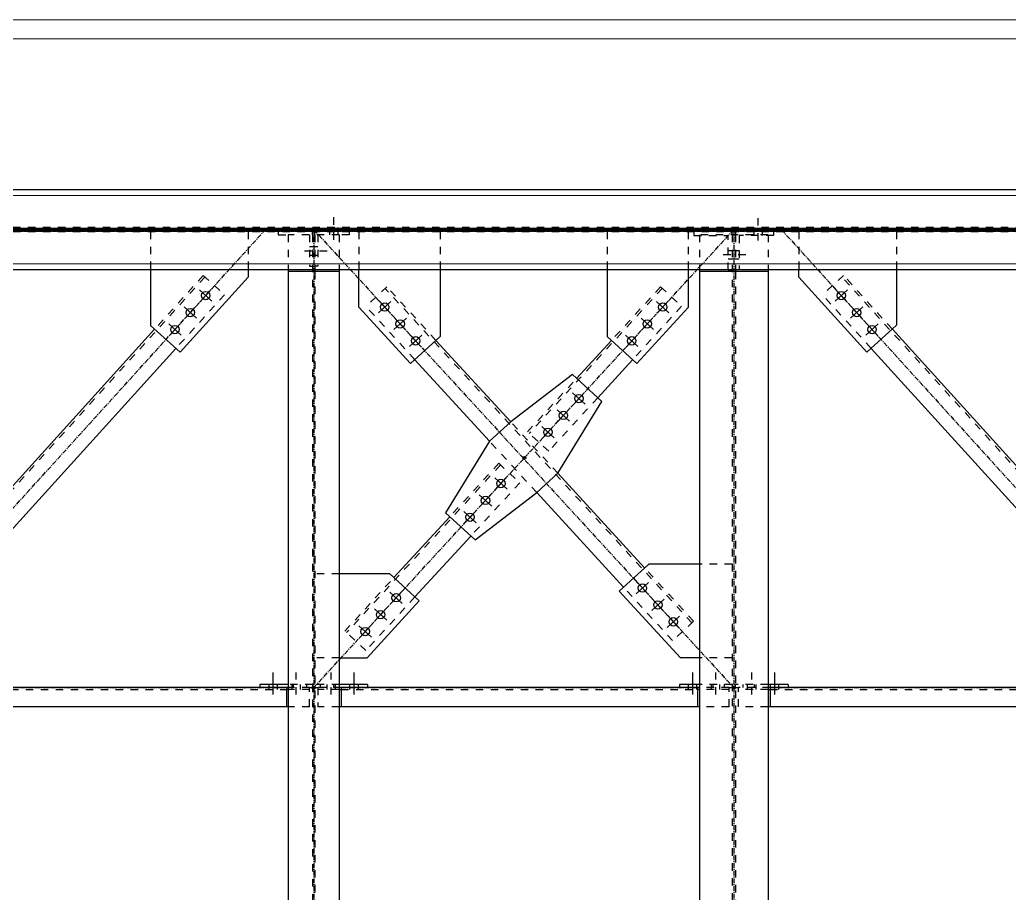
# Model space of a CAD drawing. Header units: inches. Extents: x 209270 to 234360, y -180214 to -150194.
# Drawn here: x 221742 to 224333, y -157002 to -154714 of the extents above; entities that cross this region are included whole.
import ezdxf

# ---------------------------------------------------------------- set-up
doc = ezdxf.new("R2010")
doc.units = ezdxf.units.IN
doc.header["$LTSCALE"] = 10
doc.header["$MEASUREMENT"] = 0
for name, pattern in [('CENTER', [2, 1.25, -0.25, 0.25, -0.25]), ('DXK_LINE_DOT2', [3.9198, 1.9599, -1.9599]), ('DXK_LINE_DOT5', [7.8785, 2.979, -0.9799, 0.9799, -0.9799, 0.9799, -0.9799]), ('HIDDEN', [0.375, 0.25, -0.125])]:
    doc.linetypes.add(name, pattern=pattern)
for name, color, linetype in [('_STR_0', 7, 'Continuous'), ('_STR_1', 7, 'Continuous'), ('_STR_2', 7, 'Continuous'), ('_STR_4', 7, 'Continuous')]:
    doc.layers.add(name, color=color, linetype=linetype)
for name, color, linetype, lineweight in [('CEN', 1, 'CENTER', 9), ('handrail', 11, 'FENCELINE1', 9), ('HIDDEN', 3, 'HIDDEN', 9), ('MAIN OBJECT', 2, 'Continuous', 18), ('Sheeting', 4, 'Continuous', 0)]:
    doc.layers.add(name, color=color, linetype=linetype, lineweight=lineweight)
doc.linetypes.add('FENCELINE1', pattern='A,0.25,-0.1,[133,arial.ttf,S=0.1,R=0,X=-0.1,Y=0],-0.1,1', length=1.45)

# ---------------------------------------------------------------- blocks, each defined once
blk = doc.blocks.new('GridLine-116860372-116908 - 114867')
at = {"layer": '_STR_2', "color": 7, "linetype": 'DXK_LINE_DOT5'}
blk.add_line((211379.7, -155263.7), (228961.1, -155263.7), dxfattribs=at)
blk = doc.blocks.new('Part-116860372-114888 - 114867')
at = {"layer": '_STR_1', "color": 6, "linetype": 'DXK_LINE_DOT2'}
for p, q in [((225232.5, -155258.3), (217317.9, -155258.3)), ((225232.5, -155269.1), (217317.9, -155269.1))]:
    blk.add_line(p, q, dxfattribs=at)
at = {"layer": '_STR_2', "color": 2, "linetype": 'Continuous'}
for p, q in [((219601.9, -155158.7), (225232.5, -155158.7)), ((225232.5, -155368.7), (219601.9, -155368.7))]:
    blk.add_line(p, q, dxfattribs=at)
at = {"layer": '_STR_4', "color": 4, "linetype": 'CENTER'}
blk.add_line((217011.9, -155263.7), (225511.9, -155263.7), dxfattribs=at)
blk = doc.blocks.new('Part-116860372-115483 - 114867')
at = {"layer": '_STR_1', "color": 6, "linetype": 'DXK_LINE_DOT2'}
for p, q in [((223616.2, -155269.1), (223616.2, -155277.1)), ((223716.2, -155269.1), (223716.2, -155279.1)), ((223716.2, -155279.1), (223626.2, -155279.1)), ((223626.2, -155279.1), (223626.2, -155368.7)), ((223616.2, -155368.7), (223616.2, -155369.1))]:
    blk.add_line(p, q, dxfattribs=at)
at = {"layer": '_STR_2', "color": 2, "linetype": 'Continuous'}
for p, q in [((223626.2, -155369.1), (223616.2, -155369.1)), ((223626.2, -155368.7), (223626.2, -155369.1))]:
    blk.add_line(p, q, dxfattribs=at)
blk = doc.blocks.new('Part-116860372-116084 - 114867')
at = {"layer": '_STR_1', "color": 6, "linetype": 'DXK_LINE_DOT2'}
for p, q in [((222084, -155269.1), (222084, -155368.7)), ((222340.3, -155269.1), (222340.3, -155368.7))]:
    blk.add_line(p, q, dxfattribs=at)
at = {"layer": '_STR_2', "color": 2, "linetype": 'Continuous'}
for p, q in [((222084, -155368.7), (222084, -155514.5)), ((222340.3, -155368.7), (222340.3, -155387.8)), ((222161.8, -155584.9), (222340.3, -155387.8)), ((222084, -155514.5), (222161.8, -155584.9))]:
    blk.add_line(p, q, dxfattribs=at)
blk = doc.blocks.new('Part-116860372-114968 - 114867')
at = {"layer": '_STR_4', "linetype": 'Continuous'}
for points in [[(222511.9, -155267.7, -1), (222511.9, -155259.7, -1)], [(222511.9, -157267.7, -1), (222511.9, -157259.7, -1)]]:
    blk.add_hatch(color=4, dxfattribs=at).paths.add_polyline_path(points)
at = {"layer": '_STR_1', "color": 6, "linetype": 'DXK_LINE_DOT2'}
for p, q in [((222445.3, -155277.1), (222445.3, -155368.7)), ((222578.5, -155277.1), (222445.3, -155277.1)), ((222509, -155277.1), (222509, -156455.7)), ((222514.7, -155277.1), (222514.7, -155368.7)), ((222578.5, -155277.1), (222578.5, -155368.7)), ((222514.7, -155373.7), (222514.7, -157175.8)), ((222509, -156455.7), (222509, -157175.8)), ((222445.3, -157180.8), (222445.3, -157252.3)), ((222509, -157180.8), (222509, -157252.3)), ((222514.7, -157180.8), (222514.7, -157252.3)), ((222578.5, -157180.8), (222578.5, -157252.3)), ((222578.5, -157252.3), (222445.3, -157252.3))]:
    blk.add_line(p, q, dxfattribs=at)
at = {"layer": '_STR_2', "color": 2, "linetype": 'Continuous'}
for p, q in [((222445.3, -155368.7), (222445.3, -157180.8)), ((222509, -155368.7), (222509, -155373.7)), ((222514.7, -155368.7), (222514.7, -155373.7)), ((222578.5, -155368.7), (222578.5, -157180.8)), ((222578.5, -155373.7), (222445.3, -155373.7)), ((222578.5, -157175.8), (222445.3, -157175.8)), ((222509, -157175.8), (222509, -157180.8)), ((222514.7, -157175.8), (222514.7, -157180.8))]:
    blk.add_line(p, q, dxfattribs=at)
at = {"layer": '_STR_4', "color": 4, "linetype": 'CENTER'}
blk.add_line((222511.9, -155263.7), (222511.9, -157263.7), dxfattribs=at)
at = {"layer": '_STR_4', "color": 4, "linetype": 'Continuous'}
for centre in [(222511.9, -155263.7), (222511.9, -157263.7)]:
    blk.add_circle(centre, 4, dxfattribs=at)
blk = doc.blocks.new('Part-116860372-114969 - 114867')
at = {"layer": '_STR_4', "linetype": 'Continuous'}
blk.add_hatch(color=4, dxfattribs=at).paths.add_polyline_path([(223611.9, -155267.7, -1), (223611.9, -155259.7, -1)])
at = {"layer": '_STR_1', "color": 6, "linetype": 'DXK_LINE_DOT2'}
for p, q in [((223521.9, -155277.1), (223521.9, -155373.7)), ((223701.9, -155277.1), (223521.9, -155277.1)), ((223607.6, -155277.1), (223607.6, -156139.8)), ((223616.2, -155277.1), (223616.2, -155368.7)), ((223701.9, -155277.1), (223701.9, -155368.7)), ((223616.2, -155373.7), (223616.2, -159933.7)), ((223607.6, -156139.8), (223607.6, -159933.7))]:
    blk.add_line(p, q, dxfattribs=at)
at = {"layer": '_STR_2', "color": 2, "linetype": 'Continuous'}
for p, q in [((223521.9, -155368.7), (223521.9, -159938.7)), ((223607.6, -155368.7), (223607.6, -155373.7)), ((223616.2, -155368.7), (223616.2, -155373.7)), ((223701.9, -155368.7), (223701.9, -159938.7)), ((223701.9, -155373.7), (223521.9, -155373.7))]:
    blk.add_line(p, q, dxfattribs=at)
at = {"layer": '_STR_4', "color": 4, "linetype": 'CENTER'}
blk.add_line((223611.9, -155263.7), (223611.9, -160063.7), dxfattribs=at)
at = {"layer": '_STR_4', "color": 4, "linetype": 'Continuous'}
blk.add_circle((223611.9, -155263.7), 4, dxfattribs=at)
blk = doc.blocks.new('Part-116860372-115061 - 114867')
at = {"layer": '_STR_4', "linetype": 'Continuous'}
for points in [[(221411.9, -156467.7, -1), (221411.9, -156459.7, -1)], [(222511.9, -156467.7, -1), (222511.9, -156459.7, -1)]]:
    blk.add_hatch(color=4, dxfattribs=at).paths.add_polyline_path(points)
at = {"layer": '_STR_1', "color": 6, "linetype": 'DXK_LINE_DOT2'}
for p, q in [((221483.5, -156463.7), (221422.7, -156463.7)), ((221422.7, -156513.7), (221422.7, -156463.7)), ((221478.5, -156468.7), (221422.7, -156468.7)), ((221483.5, -156468.7), (222440.3, -156468.7)), ((222501, -156463.7), (222440.3, -156463.7)), ((222501, -156468.7), (222445.3, -156468.7)), ((222501, -156513.7), (222501, -156463.7)), ((221478.5, -156513.7), (221422.7, -156513.7)), ((222501, -156513.7), (222445.3, -156513.7))]:
    blk.add_line(p, q, dxfattribs=at)
at = {"layer": '_STR_2', "color": 2, "linetype": 'Continuous'}
for p, q in [((221478.5, -156468.7), (221483.5, -156468.7)), ((222440.3, -156463.7), (221483.5, -156463.7)), ((221483.5, -156463.7), (221483.5, -156513.7)), ((222440.3, -156463.7), (222440.3, -156513.7)), ((222445.3, -156468.7), (222440.3, -156468.7)), ((222445.3, -156513.7), (221478.5, -156513.7))]:
    blk.add_line(p, q, dxfattribs=at)
at = {"layer": '_STR_4', "color": 4, "linetype": 'CENTER'}
for p, q in [((221411.9, -156463.7), (221422.7, -156463.7)), ((221483.5, -156463.7), (222440.3, -156463.7)), ((222501, -156463.7), (222511.9, -156463.7))]:
    blk.add_line(p, q, dxfattribs=at)
at = {"layer": '_STR_4', "color": 4, "linetype": 'Continuous'}
for centre in [(221411.9, -156463.7), (222511.9, -156463.7)]:
    blk.add_circle(centre, 4, dxfattribs=at)
blk = doc.blocks.new('Part-116860372-115062 - 114867')
at = {"layer": '_STR_4', "linetype": 'Continuous'}
for points in [[(222511.9, -156467.7, -1), (222511.9, -156459.7, -1)], [(223611.9, -156467.7, -1), (223611.9, -156459.7, -1)]]:
    blk.add_hatch(color=4, dxfattribs=at).paths.add_polyline_path(points)
at = {"layer": '_STR_1', "color": 6, "linetype": 'DXK_LINE_DOT2'}
for p, q in [((222522.7, -156463.7), (222522.7, -156513.7)), ((222583.5, -156463.7), (222522.7, -156463.7)), ((222578.5, -156468.7), (222522.7, -156468.7)), ((222583.5, -156468.7), (223516.9, -156468.7)), ((223599.6, -156463.7), (223516.9, -156463.7)), ((223599.6, -156468.7), (223521.9, -156468.7)), ((223599.6, -156513.7), (223599.6, -156463.7)), ((222578.5, -156513.7), (222522.7, -156513.7)), ((223599.6, -156513.7), (223521.9, -156513.7))]:
    blk.add_line(p, q, dxfattribs=at)
at = {"layer": '_STR_2', "color": 2, "linetype": 'Continuous'}
for p, q in [((222578.5, -156468.7), (222583.5, -156468.7)), ((223516.9, -156463.7), (222583.5, -156463.7)), ((222583.5, -156463.7), (222583.5, -156513.7)), ((223516.9, -156463.7), (223516.9, -156513.7)), ((223521.9, -156468.7), (223516.9, -156468.7)), ((223521.9, -156513.7), (222578.5, -156513.7))]:
    blk.add_line(p, q, dxfattribs=at)
at = {"layer": '_STR_4', "color": 4, "linetype": 'CENTER'}
for p, q in [((222511.9, -156463.7), (222522.7, -156463.7)), ((222583.5, -156463.7), (223516.9, -156463.7)), ((223599.6, -156463.7), (223611.9, -156463.7))]:
    blk.add_line(p, q, dxfattribs=at)
at = {"layer": '_STR_4', "color": 4, "linetype": 'Continuous'}
for centre in [(222511.9, -156463.7), (223611.9, -156463.7)]:
    blk.add_circle(centre, 4, dxfattribs=at)
blk = doc.blocks.new('Part-116860372-115063 - 114867')
at = {"layer": '_STR_4', "linetype": 'Continuous'}
for points in [[(223611.9, -156467.7, -1), (223611.9, -156459.7, -1)], [(224711.9, -156467.7, -1), (224711.9, -156459.7, -1)]]:
    blk.add_hatch(color=4, dxfattribs=at).paths.add_polyline_path(points)
at = {"layer": '_STR_1', "color": 6, "linetype": 'DXK_LINE_DOT2'}
for p, q in [((223706.9, -156463.7), (223624.2, -156463.7)), ((223624.2, -156513.7), (223624.2, -156463.7)), ((223701.9, -156468.7), (223624.2, -156468.7)), ((223706.9, -156468.7), (224640.3, -156468.7)), ((224701, -156463.7), (224640.3, -156463.7)), ((224701, -156468.7), (224645.3, -156468.7)), ((224701, -156513.7), (224701, -156463.7)), ((223701.9, -156513.7), (223624.2, -156513.7)), ((224701, -156513.7), (224640.3, -156513.7))]:
    blk.add_line(p, q, dxfattribs=at)
at = {"layer": '_STR_2', "color": 2, "linetype": 'Continuous'}
for p, q in [((223701.9, -156468.7), (223706.9, -156468.7)), ((224640.3, -156463.7), (223706.9, -156463.7)), ((223706.9, -156463.7), (223706.9, -156513.7)), ((224640.3, -156463.7), (224640.3, -156513.7)), ((224645.3, -156468.7), (224640.3, -156468.7)), ((224645.3, -156513.7), (223701.9, -156513.7))]:
    blk.add_line(p, q, dxfattribs=at)
at = {"layer": '_STR_4', "color": 4, "linetype": 'CENTER'}
for p, q in [((223611.9, -156463.7), (223624.2, -156463.7)), ((223706.9, -156463.7), (224640.3, -156463.7)), ((224701, -156463.7), (224711.9, -156463.7))]:
    blk.add_line(p, q, dxfattribs=at)
at = {"layer": '_STR_4', "color": 4, "linetype": 'Continuous'}
for centre in [(223611.9, -156463.7), (224711.9, -156463.7)]:
    blk.add_circle(centre, 4, dxfattribs=at)
blk = doc.blocks.new('Part-116860372-115088 - 114867')
at = {"layer": '_STR_4', "linetype": 'Continuous'}
for points in [[(223736.9, -155267.7, -1), (223736.9, -155259.7, -1)], [(224711.9, -156342.7, -1), (224711.9, -156334.7, -1)]]:
    blk.add_hatch(color=4, dxfattribs=at).paths.add_polyline_path(points)
at = {"layer": '_STR_1', "color": 6, "linetype": 'DXK_LINE_DOT2'}
for p, q in [((223899.7, -155383.7), (223844.1, -155434.1)), ((224625.8, -156193.2), (223895.3, -155387.7)), ((224027.3, -155524.4), (223899.7, -155383.7)), ((223971.8, -155574.8), (223844.1, -155434.1)), ((224630.3, -156189.2), (224502.6, -156048.4)), ((224574.7, -156239.6), (224447.1, -156098.8)), ((224630.3, -156189.2), (224574.7, -156239.6))]:
    blk.add_line(p, q, dxfattribs=at)
at = {"layer": '_STR_2', "color": 2, "linetype": 'Continuous'}
for p, q in [((224502.6, -156048.4), (224027.3, -155524.4)), ((224447.1, -156098.8), (223971.8, -155574.8))]:
    blk.add_line(p, q, dxfattribs=at)
at = {"layer": '_STR_4', "color": 4, "linetype": 'CENTER'}
blk.add_line((223736.9, -155263.7), (224711.9, -156338.7), dxfattribs=at)
at = {"layer": '_STR_4', "color": 4, "linetype": 'Continuous'}
for centre in [(223736.9, -155263.7), (224711.9, -156338.7)]:
    blk.add_circle(centre, 4, dxfattribs=at)
blk = doc.blocks.new('Part-116860372-115089 - 114867')
at = {"layer": '_STR_4', "linetype": 'Continuous'}
for points in [[(223063.7, -155865.7, -1), (223063.7, -155857.7, -1)], [(222511.9, -156467.7, -1), (222511.9, -156459.7, -1)]]:
    blk.add_hatch(color=4, dxfattribs=at).paths.add_polyline_path(points)
at = {"layer": '_STR_1', "color": 6, "linetype": 'DXK_LINE_DOT2'}
for p, q in [((223000.8, -155880), (222597.9, -156319.5)), ((222996.4, -155875.9), (222868, -156016)), ((222996.4, -155875.9), (223051.7, -155926.6)), ((223051.7, -155926.6), (222923.3, -156066.6)), ((222593.5, -156315.5), (222721.8, -156175.4)), ((222777.1, -156226.1), (222648.7, -156366.2)), ((222648.7, -156366.2), (222593.5, -156315.5))]:
    blk.add_line(p, q, dxfattribs=at)
at = {"layer": '_STR_2', "color": 2, "linetype": 'Continuous'}
for p, q in [((222868, -156016), (222721.8, -156175.4)), ((222923.3, -156066.6), (222777.1, -156226.1))]:
    blk.add_line(p, q, dxfattribs=at)
at = {"layer": '_STR_4', "color": 4, "linetype": 'CENTER'}
blk.add_line((222511.9, -156463.7), (223063.7, -155861.7), dxfattribs=at)
at = {"layer": '_STR_4', "color": 4, "linetype": 'Continuous'}
for centre in [(223063.7, -155861.7), (222511.9, -156463.7)]:
    blk.add_circle(centre, 4, dxfattribs=at)
blk = doc.blocks.new('Part-116860372-115090 - 114867')
at = {"layer": '_STR_4', "linetype": 'Continuous'}
for points in [[(222511.9, -155267.7, -1), (222511.9, -155259.7, -1)], [(223611.9, -156467.7, -1), (223611.9, -156459.7, -1)]]:
    blk.add_hatch(color=4, dxfattribs=at).paths.add_polyline_path(points)
at = {"layer": '_STR_1', "color": 6, "linetype": 'DXK_LINE_DOT2'}
for p, q in [((222703.6, -155413.7), (222648.3, -155464.4)), ((223502.4, -156294), (222699.2, -155417.7)), ((222832, -155553.7), (222703.6, -155413.7)), ((222776.7, -155604.4), (222648.3, -155464.4)), ((223151.3, -155902.1), (223027.7, -155767.2)), ((223096, -155952.8), (222972.4, -155817.9)), ((223506.9, -156289.9), (223378.5, -156149.9)), ((223451.6, -156340.6), (223323.2, -156200.6)), ((223506.9, -156289.9), (223451.6, -156340.6))]:
    blk.add_line(p, q, dxfattribs=at)
at = {"layer": '_STR_2', "color": 2, "linetype": 'Continuous'}
for p, q in [((223027.7, -155767.2), (222832, -155553.7)), ((222972.4, -155817.9), (222776.7, -155604.4)), ((223378.5, -156149.9), (223151.3, -155902.1)), ((223323.2, -156200.6), (223096, -155952.8))]:
    blk.add_line(p, q, dxfattribs=at)
at = {"layer": '_STR_4', "color": 4, "linetype": 'CENTER'}
blk.add_line((222511.9, -155263.7), (223611.9, -156463.7), dxfattribs=at)
at = {"layer": '_STR_4', "color": 4, "linetype": 'Continuous'}
for centre in [(222511.9, -155263.7), (223611.9, -156463.7)]:
    blk.add_circle(centre, 4, dxfattribs=at)
blk = doc.blocks.new('Part-116860372-115091 - 114867')
at = {"layer": '_STR_4', "linetype": 'Continuous'}
for points in [[(222385.3, -155267.7, -1), (222385.3, -155259.7, -1)], [(221411.9, -156342.7, -1), (221411.9, -156334.7, -1)]]:
    blk.add_hatch(color=4, dxfattribs=at).paths.add_polyline_path(points)
at = {"layer": '_STR_1', "color": 6, "linetype": 'DXK_LINE_DOT2'}
for p, q in [((222227.1, -155387.7), (221497.9, -156193)), ((222222.7, -155383.7), (222095.1, -155524.5)), ((222222.7, -155383.7), (222278.3, -155434)), ((222278.3, -155434), (222150.7, -155574.9)), ((221493.5, -156189), (221621, -156048.1)), ((221676.6, -156098.5), (221549.1, -156239.3)), ((221549.1, -156239.3), (221493.5, -156189))]:
    blk.add_line(p, q, dxfattribs=at)
at = {"layer": '_STR_2', "color": 2, "linetype": 'Continuous'}
for p, q in [((222095.1, -155524.5), (221621, -156048.1)), ((222150.7, -155574.9), (221676.6, -156098.5))]:
    blk.add_line(p, q, dxfattribs=at)
at = {"layer": '_STR_4', "color": 4, "linetype": 'CENTER'}
blk.add_line((221411.9, -156338.7), (222385.3, -155263.7), dxfattribs=at)
at = {"layer": '_STR_4', "color": 4, "linetype": 'Continuous'}
for centre in [(222385.3, -155263.7), (221411.9, -156338.7)]:
    blk.add_circle(centre, 4, dxfattribs=at)
blk = doc.blocks.new('Bolt-116860372-115712 - 114867')
at = {"layer": '_STR_1', "color": 1, "linetype": 'DXK_LINE_DOT2'}
for p, q in [((223659.2, -156481.7), (223659.2, -156423.7)), ((223648.2, -156463.7), (223648.2, -156455.7)), ((223670.2, -156463.7), (223670.2, -156455.7)), ((223648.2, -156468.7), (223648.2, -156463.7)), ((223670.2, -156468.7), (223670.2, -156463.7))]:
    blk.add_line(p, q, dxfattribs=at)
at = {"layer": '_STR_2', "color": 1, "linetype": 'Continuous'}
for p, q in [((223719.2, -156481.7), (223719.2, -156423.7)), ((223708.2, -156463.7), (223708.2, -156455.7)), ((223730.2, -156463.7), (223730.2, -156455.7)), ((223708.2, -156468.7), (223708.2, -156463.7)), ((223730.2, -156468.7), (223730.2, -156463.7))]:
    blk.add_line(p, q, dxfattribs=at)
blk = doc.blocks.new('Part-116860372-116210 - 114867')
at = {"layer": '_STR_4', "linetype": 'Continuous'}
for points in [[(223611.9, -155267.7, -1), (223611.9, -155259.7, -1)], [(223063.7, -155865.7, -1), (223063.7, -155857.7, -1)]]:
    blk.add_hatch(color=4, dxfattribs=at).paths.add_polyline_path(points)
at = {"layer": '_STR_1', "color": 6, "linetype": 'DXK_LINE_DOT2'}
for p, q in [((223424.5, -155417.7), (223076.5, -155797.4)), ((223420.1, -155413.7), (223291.7, -155553.7)), ((223420.1, -155413.7), (223475.4, -155464.4)), ((223475.4, -155464.4), (223347, -155604.4)), ((223072, -155793.4), (223200.4, -155653.3)), ((223255.7, -155704), (223127.3, -155844.1)), ((223127.3, -155844.1), (223072, -155793.4))]:
    blk.add_line(p, q, dxfattribs=at)
at = {"layer": '_STR_2', "color": 2, "linetype": 'Continuous'}
for p, q in [((223291.7, -155553.7), (223200.4, -155653.3)), ((223347, -155604.4), (223255.7, -155704))]:
    blk.add_line(p, q, dxfattribs=at)
at = {"layer": '_STR_4', "color": 4, "linetype": 'CENTER'}
blk.add_line((223063.7, -155861.7), (223611.9, -155263.7), dxfattribs=at)
at = {"layer": '_STR_4', "color": 4, "linetype": 'Continuous'}
for centre in [(223611.9, -155263.7), (223063.7, -155861.7)]:
    blk.add_circle(centre, 4, dxfattribs=at)
blk = doc.blocks.new('Part-116860372-116202 - 114867')
at = {"layer": '_STR_1', "color": 6, "linetype": 'DXK_LINE_DOT2'}
for p, q in [((222630.2, -155269.1), (222630.2, -155368.7)), ((222843.1, -155269.1), (222843.1, -155368.7))]:
    blk.add_line(p, q, dxfattribs=at)
at = {"layer": '_STR_2', "color": 2, "linetype": 'Continuous'}
for p, q in [((222630.2, -155466.8), (222630.2, -155368.7)), ((222843.1, -155368.7), (222843.1, -155543.6)), ((222765.7, -155614.6), (222630.2, -155466.8)), ((222843.1, -155543.6), (222765.7, -155614.6))]:
    blk.add_line(p, q, dxfattribs=at)
blk = doc.blocks.new('Part-116860372-115468 - 114867')
at = {"layer": '_STR_1', "color": 6, "linetype": 'DXK_LINE_DOT2'}
for p, q in [((222419, -155269.1), (222419, -155277.1)), ((222509, -155277.1), (222509, -155269.1)), ((222419, -155277.1), (222445.3, -155277.1)), ((222501, -155277.1), (222501, -155359.1)), ((222501, -155359.1), (222509, -155359.1))]:
    blk.add_line(p, q, dxfattribs=at)
blk = doc.blocks.new('Part-116860372-115484 - 114867')
at = {"layer": '_STR_1', "color": 6, "linetype": 'DXK_LINE_DOT2'}
for p, q in [((223507.6, -155269.1), (223507.6, -155279.1)), ((223607.6, -155277.1), (223607.6, -155269.1)), ((223507.6, -155279.1), (223597.6, -155279.1)), ((223597.6, -155369.1), (223597.6, -155279.1))]:
    blk.add_line(p, q, dxfattribs=at)
at = {"layer": '_STR_2', "color": 2, "linetype": 'Continuous'}
for p, q in [((223597.6, -155368.7), (223597.6, -155369.1)), ((223597.6, -155369.1), (223607.6, -155369.1))]:
    blk.add_line(p, q, dxfattribs=at)
blk = doc.blocks.new('Bolt-116860372-115486 - 114867')
at = {"layer": '_STR_1', "color": 1, "linetype": 'DXK_LINE_DOT2'}
for p, q in [((223676.2, -155292.1), (223676.2, -155224.1)), ((223665.2, -155269.1), (223665.2, -155258.3)), ((223665.2, -155279.1), (223665.2, -155269.1)), ((223687.2, -155269.1), (223687.2, -155258.3)), ((223687.2, -155279.1), (223687.2, -155269.1))]:
    blk.add_line(p, q, dxfattribs=at)
blk = doc.blocks.new('Part-116860372-115467 - 114867')
at = {"layer": '_STR_1', "color": 6, "linetype": 'DXK_LINE_DOT2'}
for p, q in [((222514.7, -155277.1), (222514.7, -155269.1)), ((222604.7, -155269.1), (222604.7, -155277.1)), ((222522.7, -155277.1), (222522.7, -155359.1)), ((222604.7, -155277.1), (222578.5, -155277.1)), ((222522.7, -155359.1), (222514.7, -155359.1))]:
    blk.add_line(p, q, dxfattribs=at)
blk = doc.blocks.new('Bolt-116860372-115469 - 114867')
at = {"layer": '_STR_1', "color": 1, "linetype": 'DXK_LINE_DOT2'}
for p, q in [((222488, -155319.1), (222556, -155319.1)), ((222501, -155308.1), (222509, -155308.1)), ((222509, -155308.1), (222514.7, -155308.1)), ((222514.7, -155308.1), (222522.7, -155308.1)), ((222501, -155330.1), (222509, -155330.1)), ((222509, -155330.1), (222514.7, -155330.1)), ((222514.7, -155330.1), (222522.7, -155330.1))]:
    blk.add_line(p, q, dxfattribs=at)
blk = doc.blocks.new('Bolt-116860372-115479 - 114867')
at = {"layer": '_STR_1', "color": 1, "linetype": 'DXK_LINE_DOT2'}
for p, q in [((222564.7, -155290.1), (222564.7, -155222.1)), ((222553.7, -155269.1), (222553.7, -155258.3)), ((222553.7, -155277.1), (222553.7, -155269.1)), ((222575.7, -155269.1), (222575.7, -155258.3)), ((222575.7, -155277.1), (222575.7, -155269.1))]:
    blk.add_line(p, q, dxfattribs=at)
blk = doc.blocks.new('Bolt-116860372-115485 - 114867')
at = {"layer": '_STR_1', "color": 1, "linetype": 'DXK_LINE_DOT2'}
for p, q in [((223597.6, -155318.1), (223607.6, -155318.1)), ((223607.6, -155318.1), (223616.2, -155318.1)), ((223616.2, -155318.1), (223626.2, -155318.1)), ((223584.6, -155329.1), (223662.6, -155329.1)), ((223597.6, -155340.1), (223607.6, -155340.1)), ((223607.6, -155340.1), (223616.2, -155340.1)), ((223616.2, -155340.1), (223626.2, -155340.1))]:
    blk.add_line(p, q, dxfattribs=at)
blk = doc.blocks.new('Part-116860372-115703 - 114867')
at = {"layer": '_STR_1', "color": 6, "linetype": 'DXK_LINE_DOT2'}
for p, q in [((222578.5, -156455.7), (222514.7, -156455.7)), ((222529.7, -156463.7), (222529.7, -156455.7)), ((222564.7, -156463.7), (222564.7, -156455.7))]:
    blk.add_line(p, q, dxfattribs=at)
at = {"layer": '_STR_2', "color": 2, "linetype": 'Continuous'}
for p, q in [((222652.7, -156455.7), (222578.5, -156455.7)), ((222652.7, -156455.7), (222652.7, -156463.7)), ((222583.5, -156463.7), (222578.5, -156463.7))]:
    blk.add_line(p, q, dxfattribs=at)
blk = doc.blocks.new('Bolt-116860372-115704 - 114867')
at = {"layer": '_STR_1', "color": 1, "linetype": 'DXK_LINE_DOT2'}
for p, q in [((222557.7, -156481.7), (222557.7, -156423.7)), ((222546.7, -156463.7), (222546.7, -156455.7)), ((222568.7, -156463.7), (222568.7, -156455.7)), ((222546.7, -156468.7), (222546.7, -156463.7)), ((222568.7, -156468.7), (222568.7, -156463.7))]:
    blk.add_line(p, q, dxfattribs=at)
at = {"layer": '_STR_2', "color": 1, "linetype": 'Continuous'}
for p, q in [((222617.7, -156481.7), (222617.7, -156423.7)), ((222606.7, -156463.7), (222606.7, -156455.7)), ((222628.7, -156463.7), (222628.7, -156455.7)), ((222606.7, -156468.7), (222606.7, -156463.7)), ((222628.7, -156468.7), (222628.7, -156463.7))]:
    blk.add_line(p, q, dxfattribs=at)
blk = doc.blocks.new('Part-116860372-115707 - 114867')
at = {"layer": '_STR_1', "color": 6, "linetype": 'DXK_LINE_DOT2'}
for p, q in [((222509, -156455.7), (222445.3, -156455.7)), ((222459, -156463.7), (222459, -156455.7)), ((222494, -156463.7), (222494, -156455.7))]:
    blk.add_line(p, q, dxfattribs=at)
at = {"layer": '_STR_2', "color": 2, "linetype": 'Continuous'}
for p, q in [((222445.3, -156455.7), (222371, -156455.7)), ((222371, -156455.7), (222371, -156463.7)), ((222445.3, -156463.7), (222440.3, -156463.7))]:
    blk.add_line(p, q, dxfattribs=at)
blk = doc.blocks.new('Bolt-116860372-115708 - 114867')
at = {"layer": '_STR_1', "color": 1, "linetype": 'DXK_LINE_DOT2'}
for p, q in [((222466, -156481.7), (222466, -156423.7)), ((222455, -156463.7), (222455, -156455.7)), ((222477, -156463.7), (222477, -156455.7)), ((222455, -156468.7), (222455, -156463.7)), ((222477, -156468.7), (222477, -156463.7))]:
    blk.add_line(p, q, dxfattribs=at)
at = {"layer": '_STR_2', "color": 1, "linetype": 'Continuous'}
for p, q in [((222406, -156481.7), (222406, -156423.7)), ((222395, -156463.7), (222395, -156455.7)), ((222417, -156463.7), (222417, -156455.7)), ((222395, -156468.7), (222395, -156463.7)), ((222417, -156468.7), (222417, -156463.7))]:
    blk.add_line(p, q, dxfattribs=at)
blk = doc.blocks.new('Part-116860372-115709 - 114867')
at = {"layer": '_STR_1', "color": 6, "linetype": 'DXK_LINE_DOT2'}
for p, q in [((223607.6, -156455.7), (223521.9, -156455.7)), ((223557.6, -156463.7), (223557.6, -156455.7)), ((223587.6, -156463.7), (223587.6, -156455.7)), ((223607.6, -156455.7), (223607.6, -156463.7))]:
    blk.add_line(p, q, dxfattribs=at)
at = {"layer": '_STR_2', "color": 2, "linetype": 'Continuous'}
for p, q in [((223521.9, -156455.7), (223469.6, -156455.7)), ((223469.6, -156455.7), (223469.6, -156463.7)), ((223521.9, -156463.7), (223516.9, -156463.7))]:
    blk.add_line(p, q, dxfattribs=at)
blk = doc.blocks.new('Bolt-116860372-115710 - 114867')
at = {"layer": '_STR_1', "color": 1, "linetype": 'DXK_LINE_DOT2'}
for p, q in [((223564.6, -156481.7), (223564.6, -156423.7)), ((223553.6, -156463.7), (223553.6, -156455.7)), ((223575.6, -156463.7), (223575.6, -156455.7)), ((223553.6, -156468.7), (223553.6, -156463.7)), ((223575.6, -156468.7), (223575.6, -156463.7))]:
    blk.add_line(p, q, dxfattribs=at)
at = {"layer": '_STR_2', "color": 1, "linetype": 'Continuous'}
for p, q in [((223504.6, -156481.7), (223504.6, -156423.7)), ((223493.6, -156463.7), (223493.6, -156455.7)), ((223515.6, -156463.7), (223515.6, -156455.7)), ((223493.6, -156468.7), (223493.6, -156463.7)), ((223515.6, -156468.7), (223515.6, -156463.7))]:
    blk.add_line(p, q, dxfattribs=at)
blk = doc.blocks.new('Part-116860372-115711 - 114867')
at = {"layer": '_STR_1', "color": 6, "linetype": 'DXK_LINE_DOT2'}
for p, q in [((223616.2, -156463.7), (223616.2, -156455.7)), ((223701.9, -156455.7), (223616.2, -156455.7)), ((223636.2, -156463.7), (223636.2, -156455.7)), ((223666.2, -156463.7), (223666.2, -156455.7))]:
    blk.add_line(p, q, dxfattribs=at)
at = {"layer": '_STR_2', "color": 2, "linetype": 'Continuous'}
for p, q in [((223754.2, -156455.7), (223701.9, -156455.7)), ((223754.2, -156455.7), (223754.2, -156463.7)), ((223706.9, -156463.7), (223701.9, -156463.7))]:
    blk.add_line(p, q, dxfattribs=at)
blk = doc.blocks.new('Bolt-116860372-116085 - 114867')
at = {"layer": '_STR_2', "color": 1, "linetype": 'Continuous'}
for p, q in [((222245.1, -155451.2), (222212.5, -155421.7)), ((222214.1, -155452.8), (222243.6, -155420.2)), ((222204.9, -155495.7), (222172.2, -155466.2)), ((222173.8, -155497.3), (222203.3, -155464.6)), ((222164.6, -155540.2), (222132, -155510.7)), ((222133.5, -155541.7), (222163, -155509.1))]:
    blk.add_line(p, q, dxfattribs=at)
for centre in [(222228.8, -155436.5), (222188.5, -155481), (222148.3, -155525.4)]:
    blk.add_circle(centre, 11, dxfattribs=at)
blk = doc.blocks.new('Part-116860372-116096 - 114867')
at = {"layer": '_STR_1', "color": 6, "linetype": 'DXK_LINE_DOT2'}
for p, q in [((223782, -155269.1), (223782, -155368.7)), ((224038.5, -155269.1), (224038.5, -155368.7))]:
    blk.add_line(p, q, dxfattribs=at)
at = {"layer": '_STR_2', "color": 2, "linetype": 'Continuous'}
for p, q in [((223782, -155387.8), (223782, -155368.7)), ((224038.5, -155368.7), (224038.5, -155514.3)), ((223960.7, -155584.9), (223782, -155387.8)), ((224038.5, -155514.3), (223960.7, -155584.9))]:
    blk.add_line(p, q, dxfattribs=at)
blk = doc.blocks.new('Bolt-116860372-116097 - 114867')
at = {"layer": '_STR_2', "color": 1, "linetype": 'Continuous'}
for p, q in [((223909.9, -155421.7), (223877.3, -155451.3)), ((223908.4, -155452.8), (223878.8, -155420.2)), ((223950.2, -155466.1), (223917.6, -155495.7)), ((223948.7, -155497.2), (223919.1, -155464.6)), ((223990.5, -155510.6), (223957.9, -155540.2)), ((223989, -155541.7), (223959.4, -155509.1))]:
    blk.add_line(p, q, dxfattribs=at)
for centre in [(223893.6, -155436.5), (223933.9, -155480.9), (223974.2, -155525.4)]:
    blk.add_circle(centre, 11, dxfattribs=at)
blk = doc.blocks.new('Bolt-116860372-116203 - 114867')
at = {"layer": '_STR_2', "color": 1, "linetype": 'Continuous'}
for p, q in [((222712.7, -155482.7), (222682.9, -155450.3)), ((222714, -155451.7), (222681.6, -155481.4)), ((222754.5, -155495.9), (222722.1, -155525.6)), ((222753.2, -155527), (222723.5, -155494.5)), ((222795.1, -155540.1), (222762.7, -155569.8)), ((222793.7, -155571.2), (222764, -155538.8))]:
    blk.add_line(p, q, dxfattribs=at)
for centre in [(222697.8, -155466.5), (222738.3, -155510.7), (222778.9, -155555)]:
    blk.add_circle(centre, 11, dxfattribs=at)
blk = doc.blocks.new('Part-116860372-116205 - 114867')
at = {"layer": '_STR_1', "color": 6, "linetype": 'DXK_LINE_DOT2'}
for p, q in [((222578.5, -156165.3), (222514.7, -156165.3)), ((222578.5, -156385.5), (222514.7, -156385.5))]:
    blk.add_line(p, q, dxfattribs=at)
at = {"layer": '_STR_2', "color": 2, "linetype": 'Continuous'}
for p, q in [((222710.8, -156165.3), (222578.5, -156165.3)), ((222788.2, -156236.2), (222710.8, -156165.3)), ((222651.6, -156385.5), (222788.2, -156236.2)), ((222578.5, -156385.5), (222651.6, -156385.5))]:
    blk.add_line(p, q, dxfattribs=at)
blk = doc.blocks.new('Bolt-116860372-116206 - 114867')
at = {"layer": '_STR_2', "color": 1, "linetype": 'Continuous'}
for p, q in [((222711.5, -156213.4), (222743.9, -156243.1)), ((222742.5, -156212), (222712.8, -156244.5)), ((222670.9, -156257.6), (222703.4, -156287.3)), ((222702, -156256.3), (222672.3, -156288.7)), ((222630.4, -156301.8), (222662.8, -156331.6)), ((222661.5, -156300.5), (222631.7, -156332.9))]:
    blk.add_line(p, q, dxfattribs=at)
for centre in [(222727.7, -156228.2), (222687.1, -156272.5), (222646.6, -156316.7)]:
    blk.add_circle(centre, 11, dxfattribs=at)
blk = doc.blocks.new('Part-116860372-116208 - 114867')
at = {"layer": '_STR_1', "color": 6, "linetype": 'DXK_LINE_DOT2'}
for p, q in [((223607.6, -156139.8), (223521.9, -156139.8)), ((223607.6, -156385.3), (223521.9, -156385.3))]:
    blk.add_line(p, q, dxfattribs=at)
at = {"layer": '_STR_2', "color": 2, "linetype": 'Continuous'}
for p, q in [((223389.5, -156139.8), (223312.1, -156210.7)), ((223521.9, -156139.8), (223389.5, -156139.8)), ((223472.2, -156385.3), (223312.1, -156210.7)), ((223521.9, -156385.3), (223472.2, -156385.3))]:
    blk.add_line(p, q, dxfattribs=at)
blk = doc.blocks.new('Bolt-116860372-116209 - 114867')
at = {"layer": '_STR_2', "color": 1, "linetype": 'Continuous'}
for p, q in [((223356.4, -156217.6), (223388.9, -156187.8)), ((223357.8, -156186.5), (223387.5, -156218.9)), ((223397, -156261.8), (223429.4, -156232.1)), ((223398.3, -156230.7), (223428, -156263.2)), ((223437.5, -156306), (223469.9, -156276.3)), ((223438.9, -156275), (223468.6, -156307.4))]:
    blk.add_line(p, q, dxfattribs=at)
for centre in [(223372.6, -156202.7), (223413.2, -156246.9), (223453.7, -156291.2)]:
    blk.add_circle(centre, 11, dxfattribs=at)
blk = doc.blocks.new('Part-116860372-116212 - 114867')
at = {"layer": '_STR_1', "color": 6, "linetype": 'DXK_LINE_DOT2'}
for p, q in [((223280.7, -155269.1), (223280.7, -155368.7)), ((223492.5, -155269.1), (223492.5, -155368.7))]:
    blk.add_line(p, q, dxfattribs=at)
at = {"layer": '_STR_2', "color": 2, "linetype": 'Continuous'}
for p, q in [((223280.7, -155368.7), (223280.7, -155543.6)), ((223492.5, -155368.7), (223492.5, -155467.8)), ((223358.1, -155614.6), (223492.5, -155467.8)), ((223280.7, -155543.6), (223358.1, -155614.6))]:
    blk.add_line(p, q, dxfattribs=at)
blk = doc.blocks.new('Bolt-116860372-116213 - 114867')
at = {"layer": '_STR_2', "color": 1, "linetype": 'Continuous'}
for p, q in [((223411.1, -155482.7), (223440.8, -155450.3)), ((223442.2, -155481.4), (223409.7, -155451.7)), ((223401.6, -155525.6), (223369.2, -155495.9)), ((223370.5, -155527), (223400.3, -155494.5)), ((223361.1, -155569.8), (223328.6, -155540.1)), ((223330, -155571.2), (223359.7, -155538.8))]:
    blk.add_line(p, q, dxfattribs=at)
for centre in [(223425.9, -155466.5), (223385.4, -155510.7), (223344.8, -155555)]:
    blk.add_circle(centre, 11, dxfattribs=at)
blk = doc.blocks.new('Part-116860372-116215 - 114867')
at = {"layer": '_STR_2', "color": 2, "linetype": 'Continuous'}
for p, q in [((223189.4, -155643.2), (223027.7, -155767.2)), ((223266.8, -155714.1), (223189.4, -155643.2)), ((223151.3, -155902.1), (223266.8, -155714.1)), ((223027.7, -155767.2), (222972.4, -155817.9)), ((222972.4, -155817.9), (222857, -156005.8)), ((223096, -155952.8), (223151.3, -155902.1)), ((222934.4, -156076.8), (223096, -155952.8)), ((222857, -156005.8), (222934.4, -156076.8))]:
    blk.add_line(p, q, dxfattribs=at)
blk = doc.blocks.new('Bolt-116860372-116216 - 114867')
at = {"layer": '_STR_2', "color": 1, "linetype": 'Continuous'}
for p, q in [((223018.5, -155943.6), (222986, -155913.9)), ((222987.4, -155944.9), (223017.1, -155912.5)), ((222977.9, -155987.8), (222945.5, -155958.1)), ((222946.8, -155989.2), (222976.6, -155956.7)), ((222937.4, -156032.1), (222904.9, -156002.3)), ((222906.3, -156033.4), (222936, -156001))]:
    blk.add_line(p, q, dxfattribs=at)
for centre in [(223002.2, -155928.7), (222961.7, -155973), (222921.1, -156017.2)]:
    blk.add_circle(centre, 11, dxfattribs=at)
blk = doc.blocks.new('Bolt-116860372-116217 - 114867')
at = {"layer": '_STR_2', "color": 1, "linetype": 'Continuous'}
for p, q in [((223190, -155691.3), (223222.5, -155721)), ((223221.1, -155689.9), (223191.4, -155722.4)), ((223149.5, -155735.5), (223181.9, -155765.3)), ((223180.6, -155734.2), (223150.8, -155766.6)), ((223109, -155779.8), (223141.4, -155809.5)), ((223140, -155778.4), (223110.3, -155810.8))]:
    blk.add_line(p, q, dxfattribs=at)
for centre in [(223206.3, -155706.2), (223165.7, -155750.4), (223125.2, -155794.6)]:
    blk.add_circle(centre, 11, dxfattribs=at)

msp = doc.modelspace()

# ---------------------------------------------------------------- linework, layer by layer
at = {"layer": 'CEN'}
msp.add_line((217212.2, -155263.7), (228311.6, -155263.7), dxfattribs=at)
at = {"layer": 'CEN', "elevation": 0.8}
msp.add_lwpolyline([(217011.9, -155263.7), (228511.9, -155263.7), (228511.9, -165263.7), (217011.9, -165263.7)], close=True, dxfattribs=at)
at = {"layer": 'handrail', "const_width": 10, "elevation": -448149754.8}
msp.add_lwpolyline([(228511.9, -159158.7), (228511.9, -155263.7), (217011.9, -155263.7), (217011.9, -156838.4)], dxfattribs=at)
at = {"layer": 'HIDDEN', "elevation": 0.8}
msp.add_lwpolyline([(228307.2, -155268.1), (217216.6, -155268.1), (217216.6, -155259.3), (228307.2, -155259.3)], close=True, dxfattribs=at)
at = {"layer": 'MAIN OBJECT', "elevation": 0.8}
msp.add_lwpolyline([(228307.2, -155353.1), (217216.6, -155353.1), (217216.6, -155174.3), (228307.2, -155174.3)], close=True, dxfattribs=at)
at = {"layer": 'Sheeting'}
for points in [[(216351.9, -154713.7), (229171.9, -154713.7), (229171.9, -165813.7), (216351.9, -165813.7)], [(216401.9, -154763.7), (229121.9, -154763.7), (229121.9, -165763.7), (216401.9, -165763.7)]]:
    msp.add_lwpolyline(points, close=True, dxfattribs=at)

# ---------------------------------------------------------------- block references
at = {"layer": '_STR_0', "zscale": 0.8}
for name in ['GridLine-116860372-116908 - 114867', 'Part-116860372-114888 - 114867', 'Bolt-116860372-115479 - 114867', 'Bolt-116860372-115486 - 114867', 'Part-116860372-115091 - 114867', 'Part-116860372-116084 - 114867', 'Part-116860372-115468 - 114867', 'Part-116860372-114968 - 114867', 'Part-116860372-115090 - 114867', 'Part-116860372-115467 - 114867', 'Part-116860372-116202 - 114867', 'Part-116860372-116210 - 114867', 'Part-116860372-116212 - 114867', 'Part-116860372-115484 - 114867', 'Part-116860372-114969 - 114867', 'Part-116860372-115483 - 114867', 'Part-116860372-115088 - 114867', 'Part-116860372-116096 - 114867', 'Bolt-116860372-115469 - 114867', 'Bolt-116860372-115485 - 114867', 'Bolt-116860372-116085 - 114867', 'Bolt-116860372-116097 - 114867', 'Bolt-116860372-116203 - 114867', 'Bolt-116860372-116213 - 114867', 'Part-116860372-116215 - 114867', 'Bolt-116860372-116217 - 114867', 'Part-116860372-115089 - 114867', 'Bolt-116860372-116216 - 114867', 'Part-116860372-116208 - 114867', 'Part-116860372-116205 - 114867', 'Bolt-116860372-116209 - 114867', 'Bolt-116860372-116206 - 114867', 'Bolt-116860372-115708 - 114867', 'Bolt-116860372-115704 - 114867', 'Bolt-116860372-115710 - 114867', 'Bolt-116860372-115712 - 114867', 'Part-116860372-115061 - 114867', 'Part-116860372-115707 - 114867', 'Part-116860372-115062 - 114867', 'Part-116860372-115703 - 114867', 'Part-116860372-115709 - 114867', 'Part-116860372-115063 - 114867', 'Part-116860372-115711 - 114867']:
    msp.add_blockref(name, (0, 0), dxfattribs=at)

doc.saveas('drawing.dxf')
